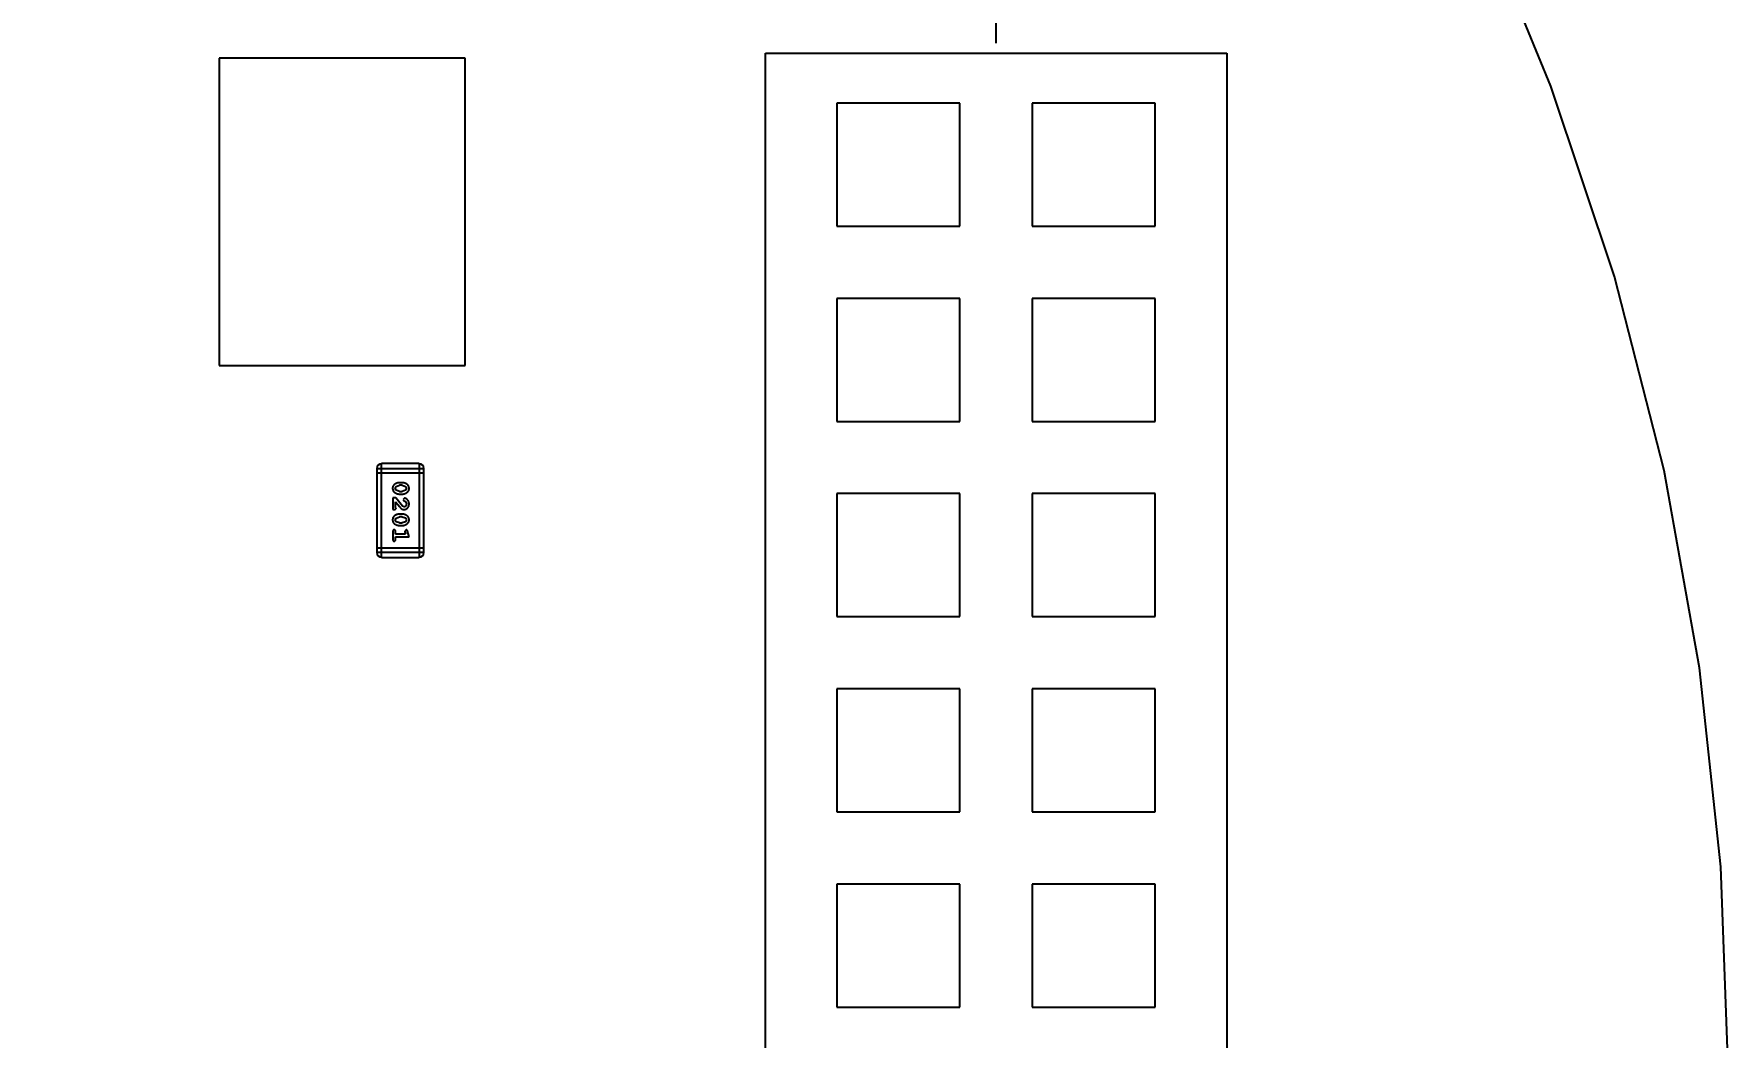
# Model space of a CAD drawing. Header units: millimetres. Extents: x -1 to 131, y 28 to 94.
# Drawn here: x 120.2 to 131.22, y 49.06 to 55.59 of the extents above; entities that cross this region are included whole.
import ezdxf

# ---------------------------------------------------------------- set-up
doc = ezdxf.new("R2010")
doc.units = ezdxf.units.MM
doc.header["$LTSCALE"] = 1.21
doc.header["$MEASUREMENT"] = 0
doc.header["$PDMODE"] = 3
doc.header["$PDSIZE"] = 0.3125
doc.layers.get('0').update_dxf_attribs({"linetype": 'CONTINUOUS'})
doc.layers.get('DEFPOINTS').update_dxf_attribs({"linetype": 'CONTINUOUS'})
doc.layers.add('Dim', color=3, linetype='CONTINUOUS', lineweight=25)
doc.styles.get("Standard").update_dxf_attribs({"font": 'txt', "width": 0.8})
doc.dimstyles.get("Standard").update_dxf_attribs({"dimtxt": 0.15625, "dimasz": 0.1875, "dimexe": 0.125, "dimexo": 0.0625, "dimgap": 0.09, "dimtad": 0, "dimtih": 1, "dimtoh": 1, "dimzin": 4, "dimdsep": 46, "dimtxsty": 'Standard', "dimblk": '_FILLED', "dimblk1": '_FILLED', "dimblk2": '_FILLED', "dimcen": 0.09, "dimazin": 1, "dimtp": 0.01, "dimtm": 0.01, "dimtfac": 1, "dimtofl": 0, "dimtmove": 0, "dimatfit": 3, "dimldrblk": '_FILLED', "dimfxl": 1, "dimtolj": 1, "dimtzin": 4, "dimarcsym": 0})

# ---------------------------------------------------------------- blocks, each defined once
blk = doc.blocks.new('_FILLED')
at = {"color": 0, "linetype": 'ByBlock'}
blk.add_solid([(0, 0), (-1, 0.167), (-1, -0.167)], dxfattribs=at)
blk = doc.blocks.new('*D25')
at = {"color": 0, "linetype": 'ByBlock', "lineweight": -2}
for p, q in [((99.46, 55.528), (99.46, 71.01)), ((126.46, 55.528), (126.46, 71.01)), ((99.46, 70.885), (111.403, 70.885)), ((126.46, 70.885), (114.516, 70.885))]:
    blk.add_line(p, q, dxfattribs=at)
at = {"layer": 'DEFPOINTS', "color": 0, "linetype": 'ByBlock'}
for p in [(99.46, 55.465), (126.46, 55.465)]:
    blk.add_point(p, dxfattribs=at)
at = {"color": 0, "linetype": 'ByBlock', "lineweight": -2, "rotation": 180}
blk.add_blockref('_FILLED', (99.46, 70.885), dxfattribs=at)
at = {"color": 0, "linetype": 'ByBlock', "lineweight": -2}
blk.add_blockref('_FILLED', (126.46, 70.885), dxfattribs=at)
at = {"color": 0, "linetype": 'ByBlock', "lineweight": -2, "insert": (112.96, 70.885), "char_height": 1, "attachment_point": 5}
blk.add_mtext('\\A1;27.00', dxfattribs=at)

msp = doc.modelspace()

# ---------------------------------------------------------------- linework, layer by layer
at = {"color": 7, "linetype": 'Continuous'}
for p, q in [((130.068, 55.249), (129.57, 56.454)), ((123.007, 55.432), (121.407, 55.432)), ((121.407, 55.432), (121.407, 53.432)), ((123.007, 53.432), (123.007, 55.432)), ((124.96, 55.465), (127.96, 55.465)), ((124.96, 42.365), (124.96, 55.465)), ((127.96, 55.465), (127.96, 42.365)), ((130.48, 54.012), (130.068, 55.249)), ((126.224, 55.139), (125.424, 55.139)), ((125.424, 55.139), (125.424, 54.339)), ((126.224, 54.339), (126.224, 55.139)), ((127.494, 55.139), (126.694, 55.139)), ((126.694, 55.139), (126.694, 54.339)), ((127.494, 54.339), (127.494, 55.139)), ((125.424, 54.339), (126.224, 54.339)), ((126.694, 54.339), (127.494, 54.339)), ((130.803, 52.749), (130.48, 54.012)), ((126.224, 53.869), (125.424, 53.869)), ((125.424, 53.869), (125.424, 53.069)), ((126.224, 53.069), (126.224, 53.869)), ((127.494, 53.869), (126.694, 53.869)), ((126.694, 53.869), (126.694, 53.069)), ((127.494, 53.069), (127.494, 53.869)), ((121.407, 53.432), (123.007, 53.432)), ((125.424, 53.069), (126.224, 53.069)), ((126.694, 53.069), (127.494, 53.069)), ((122.708, 52.794), (122.464, 52.794)), ((122.464, 52.184), (122.464, 52.794)), ((122.708, 52.794), (122.708, 52.184)), ((122.434, 52.763), (122.739, 52.763)), ((122.434, 52.763), (122.434, 52.215)), ((122.434, 52.733), (122.739, 52.733)), ((122.598, 52.67), (122.58, 52.67)), ((122.739, 52.215), (122.739, 52.763)), ((131.034, 51.466), (130.803, 52.749)), ((122.556, 52.572), (122.537, 52.572)), ((122.537, 52.572), (122.537, 52.495)), ((122.553, 52.633), (122.558, 52.645)), ((122.559, 52.621), (122.553, 52.633)), ((122.601, 52.517), (122.556, 52.572)), ((122.558, 52.645), (122.581, 52.653)), ((122.581, 52.613), (122.559, 52.621)), ((122.58, 52.596), (122.598, 52.596)), ((122.598, 52.653), (122.581, 52.653)), ((122.581, 52.613), (122.598, 52.613)), ((122.598, 52.653), (122.62, 52.645)), ((122.62, 52.621), (122.598, 52.613)), ((122.614, 52.569), (122.605, 52.56)), ((122.605, 52.56), (122.612, 52.552)), ((122.612, 52.552), (122.62, 52.547)), ((122.62, 52.645), (122.626, 52.633)), ((122.626, 52.633), (122.62, 52.621)), ((126.224, 52.599), (125.424, 52.599)), ((125.424, 52.599), (125.424, 51.799)), ((126.224, 51.799), (126.224, 52.599)), ((127.494, 52.599), (126.694, 52.599)), ((126.694, 52.599), (126.694, 51.799)), ((127.494, 51.799), (127.494, 52.599)), ((122.537, 52.495), (122.545, 52.495)), ((122.553, 52.428), (122.558, 52.44)), ((122.555, 52.509), (122.555, 52.546)), ((122.555, 52.546), (122.582, 52.512)), ((122.558, 52.504), (122.555, 52.509)), ((122.558, 52.44), (122.581, 52.448)), ((122.598, 52.465), (122.58, 52.465)), ((122.598, 52.448), (122.581, 52.448)), ((122.598, 52.448), (122.62, 52.441)), ((122.611, 52.513), (122.601, 52.517)), ((122.62, 52.547), (122.626, 52.532)), ((122.62, 52.441), (122.626, 52.428)), ((122.537, 52.352), (122.537, 52.3)), ((122.559, 52.416), (122.553, 52.428)), ((122.555, 52.335), (122.555, 52.352)), ((122.62, 52.335), (122.555, 52.335)), ((122.581, 52.409), (122.559, 52.416)), ((122.58, 52.391), (122.598, 52.391)), ((122.581, 52.409), (122.598, 52.409)), ((122.62, 52.416), (122.598, 52.409)), ((122.624, 52.363), (122.615, 52.355)), ((122.615, 52.355), (122.616, 52.35)), ((122.616, 52.35), (122.62, 52.335)), ((122.626, 52.428), (122.62, 52.416)), ((122.643, 52.318), (122.633, 52.354)), ((122.739, 52.245), (122.434, 52.245)), ((122.555, 52.318), (122.643, 52.318)), ((122.555, 52.3), (122.555, 52.318)), ((122.739, 52.215), (122.434, 52.215)), ((122.464, 52.184), (122.708, 52.184)), ((125.424, 51.799), (126.224, 51.799)), ((126.694, 51.799), (127.494, 51.799)), ((131.173, 50.17), (131.034, 51.466)), ((126.224, 51.329), (125.424, 51.329)), ((125.424, 51.329), (125.424, 50.529)), ((126.224, 50.529), (126.224, 51.329)), ((127.494, 51.329), (126.694, 51.329)), ((126.694, 51.329), (126.694, 50.529)), ((127.494, 50.529), (127.494, 51.329)), ((125.424, 50.529), (126.224, 50.529)), ((126.694, 50.529), (127.494, 50.529)), ((131.22, 48.868), (131.173, 50.17)), ((126.224, 50.059), (125.424, 50.059)), ((125.424, 50.059), (125.424, 49.259)), ((126.224, 49.259), (126.224, 50.059)), ((127.494, 50.059), (126.694, 50.059)), ((126.694, 50.059), (126.694, 49.259)), ((127.494, 49.259), (127.494, 50.059)), ((125.424, 49.259), (126.224, 49.259)), ((126.694, 49.259), (127.494, 49.259))]:
    msp.add_line(p, q, dxfattribs=at)
for centre, start, end in [((122.464, 52.763), 90, 180), ((122.708, 52.763), 0, 90), ((122.464, 52.215), 180, 270), ((122.708, 52.215), 270, 0)]:
    msp.add_arc(centre, 0.0305, start, end, dxfattribs=at)
for points, knots in [([(122.58, 52.67), (122.579, 52.67), (122.577, 52.67), (122.574, 52.67), (122.571, 52.669), (122.568, 52.668), (122.565, 52.667), (122.562, 52.666), (122.559, 52.665), (122.556, 52.664), (122.553, 52.662), (122.551, 52.66), (122.548, 52.659), (122.546, 52.657), (122.544, 52.655), (122.543, 52.654), (122.541, 52.652), (122.54, 52.65), (122.538, 52.646), (122.537, 52.642), (122.536, 52.638), (122.536, 52.635), (122.536, 52.633)], [0, 0, 0, 0, 0.049886, 0.09882, 0.148132, 0.19689, 0.246038, 0.295176, 0.345305, 0.395692, 0.445312, 0.491875, 0.535813, 0.577009, 0.616081, 0.652689, 0.687585, 0.720206, 0.785062, 0.85223, 0.923759, 1, 1, 1, 1]), ([(122.643, 52.633), (122.643, 52.635), (122.643, 52.637), (122.642, 52.641), (122.641, 52.645), (122.639, 52.649), (122.637, 52.652), (122.635, 52.655), (122.632, 52.658), (122.628, 52.66), (122.625, 52.663), (122.621, 52.665), (122.617, 52.666), (122.614, 52.668), (122.61, 52.669), (122.606, 52.669), (122.602, 52.67), (122.6, 52.67), (122.598, 52.67)], [0, 0, 0, 0, 0.06692, 0.130834, 0.19258, 0.252759, 0.312631, 0.373411, 0.436359, 0.501894, 0.568244, 0.632472, 0.69556, 0.757163, 0.818592, 0.878885, 0.939235, 1, 1, 1, 1]), ([(122.536, 52.633), (122.536, 52.631), (122.536, 52.629), (122.537, 52.625), (122.538, 52.621), (122.539, 52.617), (122.541, 52.614), (122.544, 52.611), (122.547, 52.608), (122.55, 52.605), (122.554, 52.603), (122.558, 52.601), (122.561, 52.6), (122.565, 52.598), (122.569, 52.597), (122.573, 52.597), (122.577, 52.596), (122.579, 52.596), (122.58, 52.596)], [0, 0, 0, 0, 0.067217, 0.131051, 0.19272, 0.252824, 0.312745, 0.373449, 0.436041, 0.501494, 0.567761, 0.632087, 0.695096, 0.757109, 0.817993, 0.878657, 0.939311, 1, 1, 1, 1]), ([(122.598, 52.596), (122.599, 52.596), (122.601, 52.596), (122.605, 52.596), (122.608, 52.597), (122.611, 52.598), (122.614, 52.598), (122.617, 52.6), (122.62, 52.601), (122.623, 52.602), (122.626, 52.604), (122.628, 52.606), (122.63, 52.607), (122.632, 52.609), (122.634, 52.611), (122.636, 52.612), (122.637, 52.614), (122.639, 52.616), (122.641, 52.62), (122.642, 52.624), (122.643, 52.628), (122.643, 52.631), (122.643, 52.633)], [0, 0, 0, 0, 0.049855, 0.099516, 0.148482, 0.19758, 0.246804, 0.296268, 0.346517, 0.397047, 0.446826, 0.49336, 0.537801, 0.579207, 0.617974, 0.654833, 0.689171, 0.722088, 0.786392, 0.853518, 0.924186, 1, 1, 1, 1]), ([(122.643, 52.532), (122.643, 52.534), (122.643, 52.537), (122.642, 52.542), (122.64, 52.547), (122.638, 52.551), (122.636, 52.555), (122.633, 52.559), (122.63, 52.562), (122.626, 52.565), (122.623, 52.567), (122.619, 52.568), (122.616, 52.569), (122.614, 52.569), (122.614, 52.569)], [0, 0, 0, 0, 0.098286, 0.193983, 0.289056, 0.384352, 0.477435, 0.566197, 0.652355, 0.737986, 0.818188, 0.887401, 0.94802, 1, 1, 1, 1]), ([(122.58, 52.465), (122.579, 52.465), (122.577, 52.465), (122.574, 52.465), (122.571, 52.465), (122.568, 52.464), (122.565, 52.463), (122.562, 52.462), (122.559, 52.461), (122.556, 52.459), (122.553, 52.458), (122.551, 52.456), (122.548, 52.454), (122.546, 52.453), (122.544, 52.451), (122.543, 52.449), (122.541, 52.447), (122.54, 52.445), (122.538, 52.442), (122.537, 52.438), (122.536, 52.433), (122.536, 52.43), (122.536, 52.428)], [0, 0, 0, 0, 0.049886, 0.09882, 0.148132, 0.19689, 0.246038, 0.295176, 0.345305, 0.395692, 0.445312, 0.491875, 0.535813, 0.577009, 0.616081, 0.652689, 0.687585, 0.720206, 0.785062, 0.85223, 0.923759, 1, 1, 1, 1]), ([(122.545, 52.495), (122.546, 52.495), (122.548, 52.495), (122.551, 52.496), (122.553, 52.496), (122.555, 52.498), (122.556, 52.499), (122.557, 52.5), (122.558, 52.502), (122.558, 52.503), (122.558, 52.504)], [0, 0, 0, 0, 0.1844, 0.34094, 0.473574, 0.586824, 0.690029, 0.789175, 0.890445, 1, 1, 1, 1]), ([(122.582, 52.512), (122.583, 52.511), (122.584, 52.509), (122.586, 52.507), (122.588, 52.505), (122.59, 52.503), (122.592, 52.502), (122.594, 52.5), (122.596, 52.499), (122.598, 52.498), (122.6, 52.497), (122.603, 52.496), (122.607, 52.495), (122.609, 52.495), (122.61, 52.495)], [0, 0, 0, 0, 0.103002, 0.197728, 0.285279, 0.365235, 0.437224, 0.502446, 0.560545, 0.611446, 0.707576, 0.80349, 0.900532, 1, 1, 1, 1]), ([(122.643, 52.429), (122.643, 52.43), (122.643, 52.433), (122.642, 52.437), (122.641, 52.441), (122.639, 52.444), (122.637, 52.448), (122.635, 52.451), (122.632, 52.453), (122.628, 52.456), (122.625, 52.458), (122.621, 52.46), (122.617, 52.462), (122.614, 52.463), (122.61, 52.464), (122.606, 52.465), (122.602, 52.465), (122.6, 52.465), (122.598, 52.465)], [0, 0, 0, 0, 0.06692, 0.130834, 0.19258, 0.252759, 0.312631, 0.373411, 0.436359, 0.501894, 0.568244, 0.632472, 0.69556, 0.757163, 0.818592, 0.878885, 0.939235, 1, 1, 1, 1]), ([(122.61, 52.495), (122.611, 52.495), (122.613, 52.495), (122.617, 52.496), (122.62, 52.497), (122.623, 52.498), (122.626, 52.499), (122.628, 52.501), (122.631, 52.503), (122.633, 52.506), (122.636, 52.508), (122.638, 52.511), (122.639, 52.514), (122.641, 52.517), (122.642, 52.521), (122.642, 52.524), (122.643, 52.528), (122.643, 52.531), (122.643, 52.532)], [0, 0, 0, 0, 0.060981, 0.120256, 0.178148, 0.236115, 0.293993, 0.352864, 0.413358, 0.476056, 0.539296, 0.602396, 0.665116, 0.728325, 0.792919, 0.859317, 0.928302, 1, 1, 1, 1]), ([(122.626, 52.532), (122.625, 52.531), (122.625, 52.528), (122.625, 52.524), (122.623, 52.521), (122.621, 52.518), (122.619, 52.516), (122.617, 52.514), (122.614, 52.513), (122.612, 52.513), (122.611, 52.513)], [0, 0, 0, 0, 0.156344, 0.299348, 0.4327, 0.561, 0.682299, 0.791883, 0.89611, 1, 1, 1, 1]), ([(122.536, 52.428), (122.536, 52.427), (122.536, 52.424), (122.537, 52.42), (122.538, 52.416), (122.539, 52.413), (122.541, 52.409), (122.544, 52.406), (122.547, 52.403), (122.55, 52.401), (122.554, 52.399), (122.558, 52.397), (122.561, 52.395), (122.565, 52.394), (122.569, 52.393), (122.573, 52.392), (122.577, 52.392), (122.579, 52.391), (122.58, 52.391)], [0, 0, 0, 0, 0.067217, 0.131051, 0.19272, 0.252824, 0.312745, 0.373449, 0.436041, 0.501494, 0.567761, 0.632087, 0.695096, 0.757109, 0.817993, 0.878657, 0.939311, 1, 1, 1, 1]), ([(122.546, 52.363), (122.545, 52.363), (122.544, 52.363), (122.543, 52.363), (122.541, 52.362), (122.54, 52.361), (122.539, 52.359), (122.538, 52.357), (122.538, 52.355), (122.537, 52.353), (122.537, 52.352)], [0, 0, 0, 0, 0.115051, 0.223278, 0.329269, 0.437893, 0.554681, 0.682591, 0.83103, 1, 1, 1, 1]), ([(122.555, 52.352), (122.555, 52.353), (122.555, 52.355), (122.554, 52.357), (122.553, 52.359), (122.552, 52.361), (122.551, 52.362), (122.55, 52.363), (122.548, 52.363), (122.547, 52.363), (122.546, 52.363)], [0, 0, 0, 0, 0.169102, 0.317658, 0.446239, 0.563118, 0.671828, 0.776546, 0.884858, 1, 1, 1, 1]), ([(122.598, 52.391), (122.599, 52.391), (122.601, 52.392), (122.605, 52.392), (122.608, 52.392), (122.611, 52.393), (122.614, 52.394), (122.617, 52.395), (122.62, 52.396), (122.623, 52.398), (122.626, 52.399), (122.628, 52.401), (122.63, 52.403), (122.632, 52.404), (122.634, 52.406), (122.636, 52.408), (122.637, 52.41), (122.639, 52.412), (122.641, 52.415), (122.642, 52.419), (122.643, 52.424), (122.643, 52.427), (122.643, 52.429)], [0, 0, 0, 0, 0.049855, 0.099516, 0.148482, 0.19758, 0.246804, 0.296268, 0.346517, 0.397047, 0.446826, 0.49336, 0.537801, 0.579207, 0.617974, 0.654833, 0.689171, 0.722088, 0.786392, 0.853518, 0.924186, 1, 1, 1, 1]), ([(122.633, 52.354), (122.633, 52.355), (122.632, 52.357), (122.631, 52.359), (122.63, 52.36), (122.629, 52.361), (122.628, 52.362), (122.627, 52.363), (122.625, 52.363), (122.624, 52.363), (122.624, 52.363)], [0, 0, 0, 0, 0.187321, 0.344927, 0.475328, 0.579604, 0.674244, 0.773631, 0.882025, 1, 1, 1, 1]), ([(122.537, 52.3), (122.537, 52.299), (122.538, 52.298), (122.538, 52.295), (122.539, 52.293), (122.54, 52.292), (122.541, 52.291), (122.543, 52.29), (122.544, 52.289), (122.545, 52.289), (122.546, 52.289)], [0, 0, 0, 0, 0.169012, 0.317488, 0.445429, 0.560977, 0.67065, 0.776666, 0.88492, 1, 1, 1, 1]), ([(122.546, 52.289), (122.547, 52.289), (122.548, 52.289), (122.55, 52.29), (122.551, 52.291), (122.552, 52.292), (122.553, 52.293), (122.554, 52.295), (122.555, 52.298), (122.555, 52.299), (122.555, 52.3)], [0, 0, 0, 0, 0.11517, 0.223509, 0.328254, 0.438012, 0.553651, 0.682263, 0.830856, 1, 1, 1, 1])]:
    msp.add_open_spline(points, degree=3, knots=knots, dxfattribs=at)

# ---------------------------------------------------------------- dimensions: what is measured, and where the dimension line sits
at = {"layer": 'Dim'}
dim = msp.add_linear_dim(base=(126.46, 70.885), p1=(99.46, 55.465), p2=(126.46, 55.465), dimstyle='Standard', override={"dimtxt": 1, "dimasz": 1, "dimtih": 0, "dimtoh": 0, "dimzin": 0, "dimcen": 0.198, "dimadec": 0, "dimazin": 0, "dimtp": 0, "dimtm": 0, "dimtdec": 4, "dimtzin": 0}, dxfattribs=at)
dim.commit()
dim.dimension.update_dxf_attribs({"geometry": '*D25', "text_midpoint": (112.96, 70.885)})

doc.saveas('drawing.dxf')
